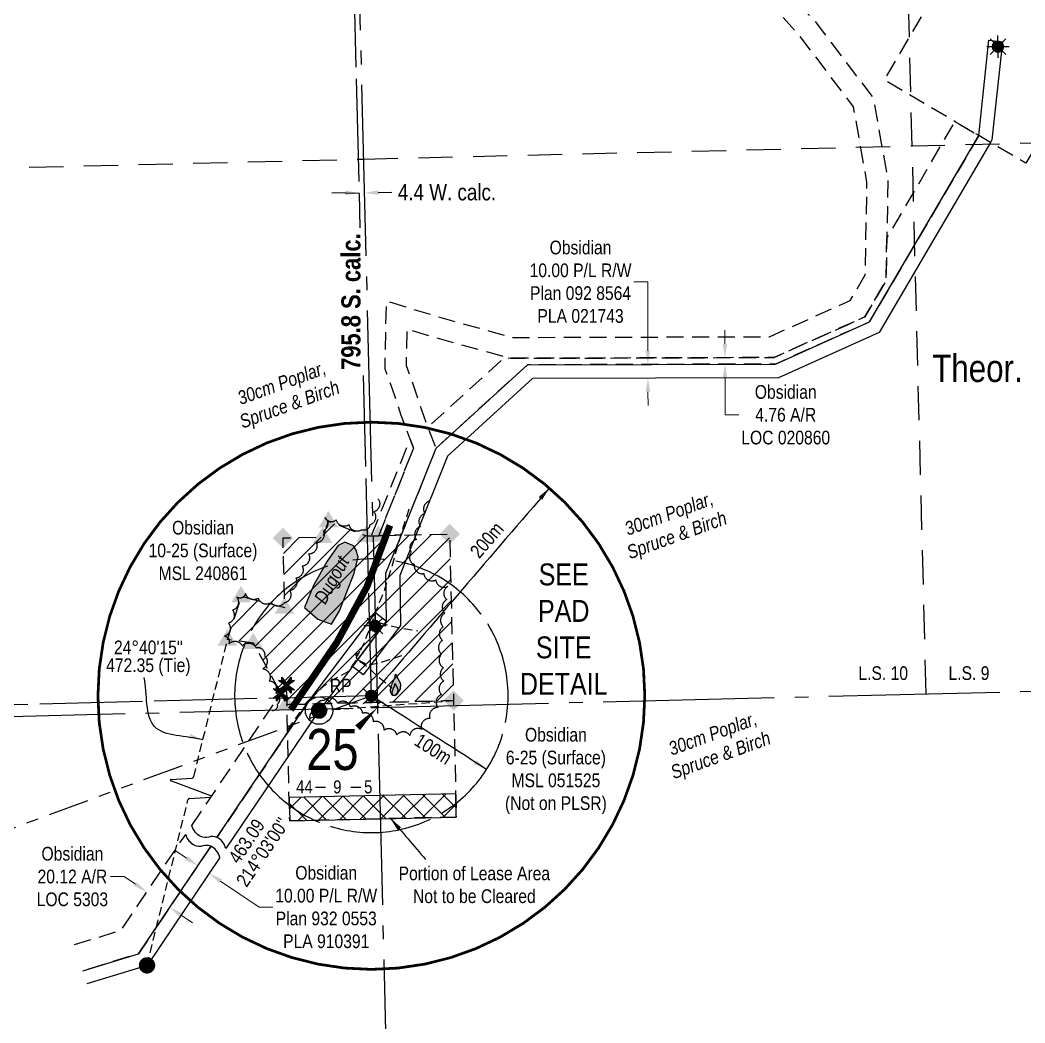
# Model space of a CAD drawing. Extents: x 621851 to 625846, y 5849674 to 5854914.
# Drawn here: x 622770 to 623505, y 5853761 to 5854493 of the extents above; entities that cross this region are included whole.
import ezdxf
from ezdxf.enums import TextEntityAlignment as Align

# ---------------------------------------------------------------- set-up
doc = ezdxf.new("R2010")
doc.units = 0
doc.header["$LTSCALE"] = 5
doc.header["$PDMODE"] = 34
doc.header["$PDSIZE"] = 0.03
for name, pattern in [('0', [1, 1, 0]), ('foc-ACCESSROAD', [3.75, 2.5, -1.25]), ('foc-BUFFER', [16.75, 15, -1.75]), ('foc-COORDS', [16.75, 15, -1.75]), ('foc-DRILLPATH', [14.75, 6, -1.75, 1.75, -1.75, 1.75, -1.75]), ('foc-LSD', [8, 5, -3]), ('foc-QUARTERLINE', [33, 25, -3, 2, -3]), ('foc-TIELINE', [1.875, 1.25, -0.625]), ('UG_PIPE', [1.875, 1.25, -0.625])]:
    doc.linetypes.add(name, pattern=pattern)
doc.layers.get('Defpoints').update_dxf_attribs({"color": 9})
for name, color, linetype in [('10', 1, 'Continuous'), ('35', 37, 'Continuous'), ('9', 3, 'Continuous'), ('AS-PIPE-UG', 44, 'UG_PIPE'), ('AS-ROADS', 254, 'Continuous'), ('AS-SYMBOL', 7, 'Continuous'), ('AUX-BUFFER', 7, 'foc-BUFFER'), ('C-AR', 13, 'foc-ACCESSROAD'), ('C-RW', 13, 'Continuous'), ('C-SYMBOL', 7, 'Continuous'), ('C-WS', 13, 'foc-ACCESSROAD'), ('C-WS-S', 13, 'Continuous'), ('DETAIL-T', 7, 'Continuous'), ('L-BD', 7, 'Continuous'), ('L-MON', 1, 'Continuous'), ('L-QSEC', 8, 'foc-QUARTERLINE'), ('L-SECLBL', 7, 'Continuous'), ('L-SECTION-LSD', 7, 'foc-LSD'), ('L-TIE', 7, 'foc-TIELINE'), ('P-OFFSETS', 7, 'foc-COORDS'), ('P-PDRILLPATH', 12, 'foc-DRILLPATH'), ('P-PROPOSED', 10, 'Continuous'), ('P-PROPOSED-EXISTING-H', 59, 'Continuous'), ('T-BUSH', 110, '0'), ('T-BUSH-T', 110, 'Continuous'), ('T-EXISTING TFA-T', 220, 'Continuous'), ('T-WATER', 160, 'Continuous'), ('T-WATER-H', 133, 'Continuous'), ('T-WATER-T', 170, 'Continuous')]:
    doc.layers.add(name, color=color, linetype=linetype)
for name, color, linetype, lineweight in [('C-AR-T', 13, 'Continuous', 9), ('C-RW-T', 13, 'Continuous', 9), ('C-WS-T', 13, 'Continuous', 9)]:
    doc.layers.add(name, color=color, linetype=linetype, lineweight=lineweight)
doc.styles.add('100L', font='ARIALN.TTF', dxfattribs={"height": 11})
doc.styles.add('175L', font='ARIALN.TTF', dxfattribs={"height": 20})
doc.styles.add('80', font='ARIALN.TTF', dxfattribs={"height": 10})
doc.styles.add('80CG', font='ARIALN.TTF', dxfattribs={"height": 10})
doc.styles.add('80L', font='ARIALN.TTF', dxfattribs={"height": 10})
doc.styles.add('80LS', font='ARIALNI.TTF', dxfattribs={"height": 10})
doc.styles.add('SIMPLEX', font='ARIALN.TTF')
doc.dimstyles.new('CG2011', dxfattribs={"dimscale": 5, "dimtxt": 9, "dimasz": 2, "dimexe": 0.2, "dimexo": 0.0625, "dimgap": 0.5, "dimtad": 0, "dimtih": 1, "dimtoh": 1, "dimzin": 0, "dimdsep": 46, "dimtxsty": '80CG', "dimcen": 0.1, "dimse1": 1, "dimse2": 1, "dimclrd": 256, "dimclrt": 256, "dimaunit": 1, "dimadec": 4, "dimazin": 0, "dimtfac": 0.06, "dimtofl": 0, "dimtmove": 0, "dimatfit": 1, "dimfxl": 0.2, "dimtolj": 1, "dimtzin": 0, "dimlwd": -1, "dimarcsym": 0})
doc.dimstyles.new('Compass 5 000', dxfattribs={"dimscale": 5, "dimtxt": 9, "dimasz": 2, "dimexe": 0.2, "dimexo": 0.0625, "dimgap": 0.5, "dimtad": 0, "dimtih": 1, "dimtoh": 1, "dimzin": 0, "dimdsep": 46, "dimtxsty": '80CG', "dimcen": 0.1, "dimse1": 1, "dimse2": 1, "dimclrd": 256, "dimclrt": 256, "dimaunit": 1, "dimadec": 4, "dimazin": 0, "dimtfac": 0.06, "dimtofl": 0, "dimtmove": 0, "dimatfit": 1, "dimfxl": 0.2, "dimtolj": 1, "dimtzin": 0, "dimlwd": -1, "dimarcsym": 0})

# ---------------------------------------------------------------- blocks, each defined once
blk = doc.blocks.new('L-SECLBL')
at = {"layer": '9', "color": 7}
for p, q in [((-5.08, -27.83), (-12.29, -27.83)), ((20.7, -27.83), (13.5, -27.83))]:
    blk.add_line(p, q, dxfattribs=at)
at = {"layer": '10', "color": 2, "style": 'SIMPLEX'}
blk.add_attdef('SEC', text='', height=30, dxfattribs=at).set_placement((0, 0), align=Align.MIDDLE)
at = {"layer": '10', "color": 5, "style": '80L'}
blk.add_attdef('TWP', text='', height=9.5, dxfattribs=at).set_placement((-14.43, -27.37), align=Align.MIDDLE_RIGHT)
blk.add_attdef('RGE', text='', height=9.5, dxfattribs=at).set_placement((3.62, -27.37), align=Align.MIDDLE_CENTER)
blk.add_attdef('MER', text='', height=9.5, dxfattribs=at).set_placement((23.17, -27.37), align=Align.MIDDLE_LEFT)
blk = doc.blocks.new('STRIA')
blk.add_hatch(color=255).paths.add_polyline_path([(-0.04, 1.52), (-1.47, -0.87), (1.39, -0.87)])
blk = doc.blocks.new('STRIAA')
blk.add_blockref('STRIA', (0, 0))
blk = doc.blocks.new('STRIB')
at = {"color": 1}
blk.add_solid([(-1.12, -0.67), (-0.04, 1.13), (1.04, -0.67)], dxfattribs=at)
blk = doc.blocks.new('STRIBB')
blk.add_blockref('STRIB', (0, 0))
blk = doc.blocks.new('STRICC')
for name in ['STRIAA', 'STRIBB']:
    blk.add_blockref(name, (0, 0))
blk = doc.blocks.new('fdspike')
blk.add_blockref('STRICC', (0, 0))
blk = doc.blocks.new('SMONA')
blk.add_hatch(color=255).paths.add_polyline_path([(0, -1.49), (1.49, 0), (0, 1.49), (-1.49, 0)])
blk = doc.blocks.new('SMONAA')
blk.add_blockref('SMONA', (0, 0))
blk = doc.blocks.new('SMONB')
at = {"color": 1}
blk.add_solid([(0, 1.2), (1.2, 0), (-1.2, 0), (0, -1.2)], dxfattribs=at)
blk = doc.blocks.new('SMONBB')
blk.add_blockref('SMONB', (0, 0))
blk = doc.blocks.new('SMONCC')
for name in ['SMONAA', 'SMONBB']:
    blk.add_blockref(name, (0, 0))
blk = doc.blocks.new('FDIBAR')
blk.add_blockref('SMONCC', (0, 0))
blk = doc.blocks.new('GAS')
h = blk.add_hatch(color=255)
h.dxf.hatch_style = 1
edge = h.paths.add_edge_path()
edge.add_arc((0, 0), 0.9, 0, 360)
for p, q in [((0, 0.81), (0, 1.62)), ((-0.81, 0), (-1.62, 0)), ((-0.57, 0.57), (-1.14, 1.14)), ((0.57, 0.57), (1.14, 1.14)), ((1.62, 0), (0.81, 0)), ((-0.57, -0.57), (-1.14, -1.14)), ((0, -0.81), (0, -1.62)), ((1.14, -1.14), (0.57, -0.57))]:
    blk.add_line(p, q)
blk.add_circle((0, 0), 0.8)
blk = doc.blocks.new('*D435')
at = {"layer": 'C-AR-T', "transparency": 16777216}
for p, q in [((623285.28, 5854256.81), (623285.25, 5854266.81)), ((623285.36, 5854232.05), (623285.44, 5854205.04)), ((623285.44, 5854205.04), (623295.44, 5854205.04))]:
    blk.add_line(p, q, dxfattribs=at)
for points in [[(623286.95, 5854256.81), (623283.62, 5854256.8), (623285.31, 5854246.81)], [(623287.03, 5854232.05), (623283.69, 5854232.04), (623285.33, 5854242.05)]]:
    blk.add_solid(points, dxfattribs=at)
at = {"layer": 'Defpoints', "color": 0, "transparency": 16777216}
for p in [(623279.97, 5854246.79), (623279.98, 5854242.03), (623285.33, 5854242.05)]:
    blk.add_point(p, dxfattribs=at)
at = {"layer": 'C-AR-T', "transparency": 16777216, "insert": (623329.73, 5854205.04), "char_height": 10, "attachment_point": 5, "style": '80CG'}
blk.add_mtext('\\A1;Obsidian\\P4.76 A/R\\PLOC 020860', dxfattribs=at)
blk = doc.blocks.new('*D436')
at = {"layer": 'C-RW-T', "transparency": 16777216}
for p, q in [((623228.79, 5854302.24), (623218.79, 5854302.24)), ((623228.94, 5854251.88), (623228.79, 5854302.24)), ((623229.03, 5854221.87), (623229.06, 5854211.87))]:
    blk.add_line(p, q, dxfattribs=at)
for points in [[(623230.6, 5854251.88), (623227.27, 5854251.87), (623228.97, 5854241.88)], [(623230.7, 5854221.87), (623227.36, 5854221.86), (623229, 5854231.87)]]:
    blk.add_solid(points, dxfattribs=at)
at = {"layer": 'Defpoints', "color": 0, "transparency": 16777216}
for p in [(623228.97, 5854241.88), (623232.36, 5854241.89), (623232.39, 5854231.88)]:
    blk.add_point(p, dxfattribs=at)
at = {"layer": 'C-RW-T', "transparency": 16777216, "insert": (623179.7, 5854302.24), "char_height": 10, "attachment_point": 5, "style": '80CG'}
blk.add_mtext('\\A1;Obsidian\\P10.00 P/L R/W\\PPlan 092 8564\\PPLA 021743', dxfattribs=at)
blk = doc.blocks.new('TEMP')
h = blk.add_hatch(color=255)
h.dxf.hatch_style = 1
h.paths.add_polyline_path([(0, 0.25), (-0.67, 1.15), (-0.67, 0.67), (-1.15, 0.67), (-0.25, 0), (-1.15, -0.67), (-0.67, -0.67), (-0.67, -1.15), (0, -0.25), (0.67, -1.15), (0.67, -0.67), (1.15, -0.67), (0.25, 0), (1.15, 0.67), (0.67, 0.67), (0.67, 1.15)])
h.paths.add_polyline_path([(0.57, 0.85), (0.57, 0.57), (0.85, 0.57), (0.08, 0), (0.85, -0.57), (0.57, -0.57), (0.57, -0.85), (0, -0.08), (-0.57, -0.85), (-0.57, -0.57), (-0.85, -0.57), (-0.08, 0), (-0.85, 0.57), (-0.57, 0.57), (-0.57, 0.85), (0, 0.08)], flags=16)
h = blk.add_hatch(color=1)
h.dxf.hatch_style = 1
h.paths.add_polyline_path([(0, 0.08), (-0.57, 0.85), (-0.57, 0.57), (-0.85, 0.57), (-0.08, 0), (-0.85, -0.57), (-0.57, -0.57), (-0.57, -0.85), (0, -0.08), (0.57, -0.85), (0.57, -0.57), (0.85, -0.57), (0.08, 0), (0.85, 0.57), (0.57, 0.57), (0.57, 0.85)])
at = {"color": 1}
for p, q in [((-0.08, 0), (0.08, 0)), ((0, 0.08), (0, -0.08))]:
    blk.add_line(p, q, dxfattribs=at)
at = {"color": 255, "flags": 128}
blk.add_lwpolyline([(-0.25, 0), (-1.15, 0.67), (-0.67, 0.67), (-0.67, 1.15), (0, 0.25), (0.67, 1.15), (0.67, 0.67), (1.15, 0.67), (0.25, 0), (1.15, -0.67), (0.67, -0.67), (0.67, -1.15), (0, -0.25), (-0.67, -1.15), (-0.67, -0.67), (-1.15, -0.67)], close=True, dxfattribs=at)
at = {"color": 1, "flags": 128}
blk.add_lwpolyline([(-0.08, 0), (-0.85, 0.57), (-0.57, 0.57), (-0.57, 0.85), (0, 0.08), (0.57, 0.85), (0.57, 0.57), (0.85, 0.57), (0.08, 0), (0.85, -0.57), (0.57, -0.57), (0.57, -0.85), (0, -0.08), (-0.57, -0.85), (-0.57, -0.57), (-0.85, -0.57)], close=True, dxfattribs=at)
blk = doc.blocks.new('FLARE')
h = blk.add_hatch(color=255)
h.dxf.hatch_style = 1
h.paths.add_polyline_path([(0.16, 2.41, 0.114147), (0.13, 2.43), (0.11, 2.44, 0.261551), (0.01, 2.42), (0, 2.41, 0.131268), (-0.03, 2.37), (-0.04, 2.35, 0.041497), (-0.05, 2.33), (-0.05, 2.29, 0.015174), (-0.05, 2.29), (-0.06, 2.24, 0.004376), (-0.06, 2.24), (-0.07, 2.18), (-0.08, 2.11), (-0.09, 2.05), (-0.1, 1.98), (-0.12, 1.91), (-0.14, 1.83), (-0.17, 1.76), (-0.19, 1.68), (-0.22, 1.61), (-0.26, 1.53), (-0.29, 1.46), (-0.32, 1.39), (-0.36, 1.32), (-0.39, 1.25, 0.000505), (-0.39, 1.25), (-0.43, 1.18, 0.002398), (-0.43, 1.18), (-0.46, 1.1, 0.004177), (-0.46, 1.1), (-0.5, 1.03, 0.005735), (-0.5, 1.03), (-0.53, 0.95, 0.006994), (-0.53, 0.95), (-0.56, 0.87, 0.00791), (-0.57, 0.87), (-0.6, 0.78, 0.008323), (-0.6, 0.78), (-0.63, 0.69, 0.008095), (-0.63, 0.68), (-0.66, 0.59, 0.008067), (-0.66, 0.59), (-0.68, 0.49, 0.008387), (-0.68, 0.49), (-0.7, 0.39, 0.009056), (-0.71, 0.38), (-0.72, 0.28, 0.010123), (-0.72, 0.28), (-0.74, 0.18, 0.011689), (-0.74, 0.18), (-0.75, 0.08, 0.013925), (-0.75, 0.08), (-0.75, -0.02, 0.016488), (-0.75, -0.02), (-0.75, -0.11, 0.017255), (-0.75, -0.12), (-0.74, -0.2, 0.01735), (-0.74, -0.2), (-0.73, -0.28, 0.017311), (-0.73, -0.29), (-0.71, -0.36, 0.01715), (-0.71, -0.36), (-0.69, -0.43, 0.016886), (-0.69, -0.44), (-0.66, -0.5, 0.016546), (-0.66, -0.5), (-0.63, -0.56, 0.016164), (-0.63, -0.56), (-0.6, -0.61, 0.016329), (-0.6, -0.62), (-0.57, -0.66, 0.018828), (-0.57, -0.67), (-0.54, -0.71, 0.022087), (-0.53, -0.71), (-0.5, -0.75, 0.025345), (-0.49, -0.76), (-0.46, -0.78, 0.028234), (-0.45, -0.79), (-0.42, -0.82, 0.030298), (-0.41, -0.82), (-0.37, -0.84, 0.031129), (-0.36, -0.85), (-0.32, -0.86, 0.030544), (-0.31, -0.87), (-0.27, -0.88, 0.028465), (-0.26, -0.88), (-0.22, -0.89, 0.025311), (-0.21, -0.89), (-0.16, -0.89, 0.02283), (-0.15, -0.89), (-0.11, -0.89, 0.021226), (-0.1, -0.89), (-0.05, -0.88, 0.020401), (-0.04, -0.88), (0, -0.87, 0.020299), (0.01, -0.87), (0.05, -0.85, 0.020911), (0.06, -0.85), (0.11, -0.83, 0.022277), (0.11, -0.83), (0.15, -0.81, 0.023712), (0.16, -0.8), (0.2, -0.78, 0.022408), (0.21, -0.78), (0.24, -0.75, 0.01993), (0.25, -0.74), (0.28, -0.72, 0.017146), (0.28, -0.71), (0.31, -0.68, 0.014211), (0.32, -0.68), (0.35, -0.64, 0.011221), (0.35, -0.64), (0.37, -0.61, 0.008212), (0.38, -0.61), (0.4, -0.57, 0.005172), (0.4, -0.57), (0.42, -0.54, 0.002523), (0.43, -0.54), (0.45, -0.5, 0.001671), (0.45, -0.5), (0.47, -0.47, 0.001229), (0.47, -0.47), (0.49, -0.44, 0.00075), (0.49, -0.44), (0.51, -0.41, 0.00026), (0.51, -0.41), (0.54, -0.37), (0.56, -0.34), (0.58, -0.3), (0.61, -0.27), (0.63, -0.23, 0.001311), (0.63, -0.23), (0.66, -0.19, 0.003726), (0.66, -0.19), (0.69, -0.15, 0.006065), (0.69, -0.14), (0.72, -0.1, 0.008452), (0.72, -0.1), (0.74, -0.05, 0.010991), (0.75, -0.05), (0.77, 0, 0.013767), (0.77, 0), (0.79, 0.05, 0.016839), (0.8, 0.05), (0.81, 0.1, 0.019104), (0.82, 0.11), (0.83, 0.15, 0.016987), (0.83, 0.16), (0.84, 0.21, 0.013636), (0.84, 0.21), (0.85, 0.26, 0.010244), (0.85, 0.27), (0.86, 0.31, 0.006846), (0.86, 0.32), (0.86, 0.37, 0.003419), (0.86, 0.37), (0.86, 0.41), (0.87, 0.46), (0.87, 0.5), (0.88, 0.54), (0.88, 0.59), (0.89, 0.63, 0.001278), (0.89, 0.63), (0.89, 0.67, 0.004735), (0.89, 0.67), (0.9, 0.71, 0.008354), (0.9, 0.72), (0.9, 0.76, 0.012059), (0.9, 0.76), (0.9, 0.8, 0.015712), (0.9, 0.81), (0.9, 0.85, 0.018457), (0.9, 0.85), (0.9, 0.89, 0.018102), (0.9, 0.9), (0.89, 0.94, 0.016533), (0.89, 0.95), (0.88, 0.99, 0.014576), (0.88, 0.99), (0.87, 1.03, 0.012435), (0.86, 1.04), (0.85, 1.08, 0.010283), (0.85, 1.09), (0.83, 1.13, 0.00824), (0.83, 1.13), (0.81, 1.18, 0.00638), (0.81, 1.18), (0.78, 1.23, 0.004735), (0.78, 1.23), (0.76, 1.29, 0.003388), (0.75, 1.29), (0.73, 1.34, 0.002345), (0.73, 1.34), (0.7, 1.4, 0.001492), (0.7, 1.4), (0.67, 1.46, 0.000746), (0.67, 1.46), (0.63, 1.51), (0.6, 1.57), (0.57, 1.62), (0.55, 1.68), (0.52, 1.73), (0.49, 1.78), (0.47, 1.83), (0.45, 1.87), (0.42, 1.92), (0.4, 1.97), (0.38, 2.02), (0.35, 2.08, 0.000332), (0.35, 2.08), (0.33, 2.13, 0.001849), (0.33, 2.13), (0.3, 2.19, 0.0038), (0.3, 2.19), (0.27, 2.24, 0.006473), (0.27, 2.24), (0.25, 2.29, 0.010865), (0.24, 2.3), (0.22, 2.34, 0.019524), (0.22, 2.34), (0.19, 2.38, 0.041077), (0.18, 2.39)])
at = {"color": 48, "flags": 128}
for points in [[(0.11, -0.72), (0.07, -0.74), (0.03, -0.76), (-0.02, -0.77), (-0.07, -0.78), (-0.11, -0.79), (-0.16, -0.79), (-0.2, -0.79), (-0.25, -0.78), (-0.29, -0.77), (-0.32, -0.76), (-0.36, -0.74), (-0.4, -0.71), (-0.43, -0.68), (-0.46, -0.65), (-0.49, -0.61), (-0.52, -0.56), (-0.54, -0.51), (-0.57, -0.46), (-0.59, -0.4), (-0.61, -0.33), (-0.63, -0.26), (-0.64, -0.19), (-0.65, -0.11), (-0.65, -0.02), (-0.65, 0.07), (-0.64, 0.17), (-0.63, 0.27), (-0.61, 0.36), (-0.58, 0.46), (-0.56, 0.56), (-0.53, 0.66), (-0.5, 0.75), (-0.47, 0.83), (-0.44, 0.91), (-0.41, 0.99), (-0.37, 1.06), (-0.34, 1.13), (-0.3, 1.2), (-0.27, 1.27), (-0.23, 1.34), (-0.2, 1.42), (-0.16, 1.49), (-0.13, 1.57), (-0.1, 1.65), (-0.07, 1.73), (-0.04, 1.8), (-0.02, 1.88), (0, 1.96), (0.01, 2.03), (0.02, 2.1), (0.03, 2.17), (0.04, 2.22), (0.05, 2.27), (0.05, 2.31), (0.06, 2.34), (0.08, 2.35), (0.09, 2.34), (0.11, 2.32), (0.13, 2.29), (0.16, 2.25), (0.18, 2.2), (0.21, 2.14), (0.24, 2.09), (0.26, 2.03), (0.29, 1.98), (0.31, 1.93), (0.33, 1.88), (0.36, 1.83), (0.38, 1.78), (0.41, 1.73), (0.43, 1.68), (0.46, 1.63), (0.49, 1.58), (0.52, 1.52), (0.55, 1.47), (0.58, 1.41), (0.61, 1.35), (0.64, 1.3), (0.67, 1.24), (0.69, 1.19), (0.72, 1.14), (0.74, 1.09), (0.75, 1.05), (0.77, 1), (0.78, 0.96), (0.79, 0.92), (0.8, 0.88), (0.8, 0.84), (0.8, 0.8), (0.8, 0.76), (0.8, 0.72), (0.79, 0.68), (0.79, 0.64), (0.78, 0.6), (0.78, 0.56), (0.77, 0.51), (0.77, 0.47), (0.76, 0.42), (0.76, 0.37), (0.76, 0.33), (0.75, 0.28), (0.74, 0.23), (0.73, 0.18), (0.72, 0.13), (0.7, 0.09), (0.68, 0.04), (0.66, 0), (0.63, -0.05), (0.61, -0.09), (0.58, -0.13), (0.55, -0.17), (0.53, -0.21), (0.5, -0.25), (0.48, -0.28), (0.45, -0.32), (0.43, -0.35), (0.41, -0.38), (0.39, -0.42), (0.37, -0.45), (0.34, -0.48), (0.32, -0.51), (0.3, -0.55), (0.27, -0.58), (0.24, -0.61), (0.21, -0.64), (0.18, -0.67), (0.15, -0.7)], [(0.02, -0.75), (-0.01, -0.76), (-0.03, -0.77), (-0.05, -0.78), (-0.08, -0.78), (-0.11, -0.79), (-0.13, -0.79), (-0.16, -0.79), (-0.18, -0.78), (-0.2, -0.78), (-0.23, -0.77), (-0.25, -0.76), (-0.26, -0.74), (-0.28, -0.73), (-0.3, -0.71), (-0.32, -0.69), (-0.33, -0.66), (-0.35, -0.63), (-0.36, -0.6), (-0.37, -0.57), (-0.39, -0.53), (-0.4, -0.49), (-0.4, -0.45), (-0.41, -0.41), (-0.41, -0.36), (-0.41, -0.31), (-0.4, -0.25), (-0.39, -0.2), (-0.38, -0.14), (-0.37, -0.09), (-0.36, -0.03), (-0.34, 0.02), (-0.32, 0.07), (-0.31, 0.12), (-0.29, 0.16), (-0.27, 0.21), (-0.25, 0.25), (-0.23, 0.29), (-0.21, 0.33), (-0.19, 0.37), (-0.17, 0.41), (-0.15, 0.45), (-0.14, 0.49), (-0.12, 0.53), (-0.1, 0.58), (-0.08, 0.62), (-0.07, 0.66), (-0.06, 0.71), (-0.05, 0.75), (-0.04, 0.79), (-0.03, 0.83), (-0.03, 0.87), (-0.02, 0.9), (-0.02, 0.93), (-0.01, 0.95), (-0.01, 0.96), (0, 0.97), (0.01, 0.96), (0.02, 0.95), (0.03, 0.94), (0.04, 0.91), (0.06, 0.88), (0.07, 0.86), (0.09, 0.82), (0.1, 0.79), (0.12, 0.76), (0.13, 0.74), (0.14, 0.71), (0.16, 0.68), (0.17, 0.65), (0.18, 0.63), (0.2, 0.6), (0.21, 0.57), (0.23, 0.54), (0.25, 0.51), (0.26, 0.47), (0.28, 0.44), (0.3, 0.41), (0.31, 0.38), (0.33, 0.35), (0.34, 0.32), (0.36, 0.29), (0.37, 0.27), (0.38, 0.24), (0.39, 0.22), (0.39, 0.19), (0.4, 0.17), (0.4, 0.15), (0.41, 0.13), (0.41, 0.1), (0.41, 0.08), (0.4, 0.06), (0.4, 0.04), (0.4, 0.01), (0.39, -0.01), (0.39, -0.03), (0.39, -0.06), (0.39, -0.08), (0.38, -0.11), (0.38, -0.14), (0.38, -0.16), (0.38, -0.19), (0.37, -0.22), (0.37, -0.24), (0.36, -0.27), (0.35, -0.3), (0.34, -0.32), (0.32, -0.35), (0.31, -0.37), (0.3, -0.4), (0.28, -0.42), (0.27, -0.44), (0.25, -0.46), (0.24, -0.48), (0.22, -0.5), (0.21, -0.52), (0.2, -0.54), (0.19, -0.56), (0.17, -0.58), (0.16, -0.6), (0.15, -0.61), (0.14, -0.63), (0.12, -0.65), (0.11, -0.67), (0.09, -0.69), (0.08, -0.7), (0.06, -0.72), (0.04, -0.74)]]:
    blk.add_lwpolyline(points, close=True, dxfattribs=at)
blk = doc.blocks.new('WC')
at = {"layer": 'L-MON'}
h = blk.add_hatch(color=255, dxfattribs=at)
h.dxf.hatch_style = 1
edge = h.paths.add_edge_path()
edge.add_arc((0, 0), 0.9, 0, 360)
at = {"layer": 'L-MON', "color": 240, "flags": 128}
for points in [[(-0.62, 0.5), (-1.23, 1.12)], [(0.52, 0.61), (1.13, 1.21)], [(-1.18, -1.18), (-0.56, -0.57)], [(1.16, -1.18), (0.56, -0.57)]]:
    blk.add_lwpolyline(points, dxfattribs=at)
at = {"layer": 'L-MON', "color": 240}
for radius in [0.8, 0.373]:
    blk.add_circle((0, 0), radius, dxfattribs=at)
blk = doc.blocks.new('*D482')
at = {"layer": 'Defpoints', "color": 0, "transparency": 16777216}
for p in [(623017.74, 5854367.08), (623021.84, 5854367.18), (623021.84, 5854367.18)]:
    blk.add_point(p, dxfattribs=at)
at = {"layer": 'P-OFFSETS', "transparency": 16777216}
for p, q in [((623017.74, 5854367.08), (623007.74, 5854366.83)), ((623031.83, 5854367.43), (623041.83, 5854367.67))]:
    blk.add_line(p, q, dxfattribs=at)
blk.add_solid([(623031.79, 5854369.09), (623031.87, 5854365.76), (623021.84, 5854367.18)], dxfattribs=at)
at = {"layer": 'P-OFFSETS', "transparency": 16777216, "insert": (623082.08, 5854367.67), "char_height": 10, "attachment_point": 5, "style": '80CG'}
blk.add_mtext('\\A1;{\\H1.2x;4.4 W. calc.}', dxfattribs=at)
blk = doc.blocks.new('_None')
blk = doc.blocks.new('*D483')
at = {"layer": 'Defpoints', "color": 0, "transparency": 16777216}
for p in [(623026.76, 5853999.77), (622226.63, 5853979.58), (622226.63, 5853979.58)]:
    blk.add_point(p, dxfattribs=at)
at = {"layer": 'P-OFFSETS', "transparency": 16777216}
for p, q in [((623026.76, 5853999.77), (622610.11, 5853989.25)), ((622236.63, 5853979.83), (622501.99, 5853986.53))]:
    blk.add_line(p, q, dxfattribs=at)
blk.add_solid([(622236.59, 5853981.5), (622236.67, 5853978.16), (622226.63, 5853979.58)], dxfattribs=at)
at = {"layer": 'P-OFFSETS', "transparency": 16777216, "insert": (622556.05, 5853992.63), "char_height": 10, "attachment_point": 5, "style": '80CG'}
blk.add_mtext('\\A1;{\\fArial Narrow|b1|i0|c0|p34;\\H1.4x;\\C14;800.4 E. calc.}', dxfattribs=at)
blk = doc.blocks.new('*D484')
at = {"layer": 'Defpoints', "color": 0, "transparency": 16777216}
for p in [(623007.22, 5854795.34), (623007.22, 5854795.34), (623026.76, 5853999.77)]:
    blk.add_point(p, dxfattribs=at)
at = {"layer": 'P-OFFSETS', "transparency": 16777216}
for p, q in [((623007.47, 5854785.34), (623018.36, 5854341.8)), ((623026.76, 5853999.77), (623021.02, 5854233.7))]:
    blk.add_line(p, q, dxfattribs=at)
blk.add_solid([(623009.13, 5854785.38), (623005.8, 5854785.3), (623007.22, 5854795.34)], dxfattribs=at)
at = {"layer": 'P-OFFSETS', "transparency": 16777216, "insert": (623011.9, 5854287.75), "char_height": 10, "attachment_point": 5, "rotation": 90, "style": '80CG'}
blk.add_mtext('\\A1;{\\fArial Narrow|b1|i0|c0|p34;\\H1.4x;\\C14;795.8 S. calc.}', dxfattribs=at)
blk = doc.blocks.new('fdia')
at = {"color": 255, "const_width": 1}
blk.add_lwpolyline([(-0.5, 0, 1), (0.5, 0, 1)], format="xyb", close=True, dxfattribs=at)
blk = doc.blocks.new('Fdiaa')
blk.add_blockref('fdia', (0, 0))
blk = doc.blocks.new('fdib')
at = {"color": 1, "const_width": 1.6}
blk.add_lwpolyline([(-0.4, 0, 1), (0.4, 0, 1)], format="xyb", close=True, dxfattribs=at)
at = {"color": 1}
blk.add_circle((0, 0), 0.8, dxfattribs=at)
blk = doc.blocks.new('Fdibb')
blk.add_blockref('fdib', (0, 0))
blk = doc.blocks.new('fdicc')
for name in ['Fdibb', 'Fdiaa']:
    blk.add_blockref(name, (0, 0))
blk = doc.blocks.new('FDI')
blk.add_blockref('fdicc', (0, 0))
blk = doc.blocks.new('linebrk')
blk.add_lwpolyline([(0, 0.00175, -0.346152), (-0.00019, 0.0015), (-0.00314, 0.00055, 0.772575), (-0.00312, 0.00036), (0.00312, -0.00036, -0.772575), (0.00314, -0.00055), (0.00019, -0.0015, 0.346152), (0, -0.00175)], format="xyb")
blk = doc.blocks.new('*U556')
at = {"layer": '35', "color": 3}
blk.add_circle((0, 0), 10, dxfattribs=at)
at = {"layer": '35', "color": 3, "style": '80'}
blk.add_attdef('RP_001', (7.84, 13.31), '', height=10, dxfattribs=at)
blk = doc.blocks.new('*D558')
at = {"layer": 'C-AR-T', "transparency": 16777216}
for p, q in [((622846.09, 5853867.63), (622836.09, 5853867.63)), ((622854.37, 5853862.03), (622846.09, 5853867.63)), ((622887.6, 5853839.57), (622895.89, 5853833.97))]:
    blk.add_line(p, q, dxfattribs=at)
for points in [[(622855.31, 5853863.41), (622853.44, 5853860.65), (622862.66, 5853856.43)], [(622888.54, 5853840.95), (622886.67, 5853838.19), (622879.32, 5853845.17)]]:
    blk.add_solid(points, dxfattribs=at)
at = {"layer": 'Defpoints', "color": 0, "transparency": 16777216}
for p in [(622862.27, 5853855.85), (622862.66, 5853856.43), (622878.92, 5853844.59)]:
    blk.add_point(p, dxfattribs=at)
at = {"layer": 'C-AR-T', "transparency": 16777216, "insert": (622808.16, 5853867.63), "char_height": 10, "attachment_point": 5, "style": '80CG'}
blk.add_mtext('\\A1;Obsidian\\P20.12 A/R\\PLOC 5303', dxfattribs=at)
blk = doc.blocks.new('*D559')
at = {"layer": 'C-RW-T', "transparency": 16777216}
for p, q in [((622891.59, 5853881.2), (622883.31, 5853886.79)), ((622916.44, 5853864.4), (622944.67, 5853845.33)), ((622944.67, 5853845.33), (622954.67, 5853845.33))]:
    blk.add_line(p, q, dxfattribs=at)
for points in [[(622892.53, 5853882.58), (622890.66, 5853879.81), (622899.88, 5853875.6)], [(622917.38, 5853865.78), (622915.51, 5853863.02), (622908.16, 5853870)]]:
    blk.add_solid(points, dxfattribs=at)
at = {"layer": 'Defpoints', "color": 0, "transparency": 16777216}
for p in [(622893.67, 5853866.41), (622908.16, 5853870), (622901.95, 5853860.82)]:
    blk.add_point(p, dxfattribs=at)
at = {"layer": 'C-RW-T', "transparency": 16777216, "insert": (622993.75, 5853845.33), "char_height": 10, "attachment_point": 5, "style": '80CG'}
blk.add_mtext('\\A1;Obsidian\\P10.00 P/L R/W\\PPlan 932 0553\\PPLA 910391', dxfattribs=at)

msp = doc.modelspace()

# ---------------------------------------------------------------- hatches: boundary and pattern name
at = {"layer": 'P-PROPOSED-EXISTING-H'}
h = msp.add_hatch(dxfattribs=at)
h.set_pattern_fill('ANSI31', color=256, scale=3.50142203, style=0)
h.paths.add_polyline_path([(623032.144, 5854116.735), (623083.935, 5854117.976), (623086.853, 5853996.212), (622965.052, 5853993.381), (622964.724, 5854007.495), (622960.641, 5854001.454), (622940.541, 5854038.24), (622921.669, 5854040.794), (622931.625, 5854072.368), (622963.406, 5854064.218), (622962.225, 5854115.059), (622991.35, 5854115.757), (622995.533, 5854127.161), (623023.097, 5854116.518)])
at = {"layer": 'T-EXISTING TFA-T'}
h = msp.add_hatch(dxfattribs=at)
h.set_pattern_fill('ANSI37', color=256, scale=3.298827)
h.set_pattern_definition([(45, (221.417, 2080.474), (-7.406078318, 7.406078318), []), (135, (221.417, 2080.474), (-7.406078318, -7.406078318), [])])
h.paths.add_polyline_path([(622967.028, 5853908.345), (623088.829, 5853911.176), (623088.435, 5853928.166), (622966.634, 5853925.335)])
at = {"layer": 'T-WATER-H'}
h = msp.add_hatch(color=256, dxfattribs=at)
h.dxf.hatch_style = 1
h.paths.add_polyline_path([(622977.826, 5854064.168), (622987.67, 5854055.841), (622997.586, 5854052.007), (623003.408, 5854061.947), (623010.349, 5854079.346), (623014.11, 5854089.468), (623017.225, 5854101.274), (623015.455, 5854106.733), (623013.67, 5854109.203), (623007.304, 5854111.959), (623002.366, 5854109.68), (622994.416, 5854098.114), (622984.527, 5854080.334)])

# ---------------------------------------------------------------- linework, layer by layer
at = {"layer": 'AS-PIPE-UG', "flags": 128}
for points in [[(623019.021, 5854033.033), (623019.156, 5854033.296), (623021.235, 5854037.658), (623024.259, 5854045.303), (623028.371, 5854056.155), (623030.974, 5854063.422), (623035.724, 5854074.923), (623041.056, 5854091.684), (623046.449, 5854110.548), (623050.24, 5854123.337), (623054.503, 5854136.265)], [(623032.287, 5854053.266), (623032.655, 5854053.052), (623045.331, 5854049.861), (623056.315, 5854047.937), (623060.814, 5854047.311)], [(623018.312, 5854032.3), (623018.174, 5854032.044), (623015.667, 5854027.883), (623015.998, 5854026.157), (623016.72, 5854025.402), (623019.972, 5854023.866), (623023.948, 5854021.04), (623030.025, 5854015.18), (623041.795, 5854005.533)], [(623015.21, 5854025.571), (623014.706, 5854024.64), (623012.559, 5854021.276), (623009.207, 5854016.943), (623003.605, 5854013.985), (622996.342, 5854010.022), (622991.297, 5854006.235), (622987.696, 5854002.785), (622981.728, 5853996.482), (622973.755, 5853986.759), (622964.792, 5853974.223)], [(623015.292, 5854029.248), (623016.367, 5854031.342), (623015.79, 5854031.718)], [(623017.368, 5854030.183), (623016.098, 5854030.727)], [(623016.79, 5854026.388), (623017.149, 5854026.06), (623020.215, 5854024.341), (623024.087, 5854022.261), (623033.45, 5854024.067), (623040.11, 5854026.146), (623049.048, 5854029.152), (623050.918, 5854030.135)]]:
    msp.add_lwpolyline(points, dxfattribs=at)
at = {"layer": 'AS-ROADS', "const_width": 4.998, "flags": 128}
msp.add_lwpolyline([(623040.296, 5854124.264), (623023.623, 5854079.63), (623001.607, 5854038.903), (622967.824, 5853989.532)], dxfattribs=at)
at = {"layer": 'AUX-BUFFER', "color": 251, "linetype": 'foc-BUFFER', "const_width": 1.999, "flags": 128}
msp.add_lwpolyline([(622826.832, 5853999.766, 1), (623226.69, 5853999.766, 1)], format="xyb", close=True, dxfattribs=at)
at = {"layer": 'AUX-BUFFER', "color": 251, "linetype": 'foc-BUFFER'}
msp.add_arc((623026.761, 5853999.766), 99.964, 108.676602, 97.780214, dxfattribs=at)
at = {"layer": 'C-AR', "flags": 128}
for points in [[(623122.952, 5854896.638), (623125.07, 5854884.026), (623167.269, 5854799.048), (623174.104, 5854785.287), (623227.891, 5854664.468), (623278.682, 5854570.914), (623351.143, 5854492.57), (623393.739, 5854436.428), (623404.397, 5854376.349), (623403.64, 5854334.073), (623403.082, 5854302.973), (623387.655, 5854276.659), (623321.26, 5854246.917), (623128.195, 5854246.334), (623124.468, 5854247.347), (623115.522, 5854249.778), (623111.802, 5854250.789), (623076.662, 5854260.544), (623052.637, 5854267.766), (623052.114, 5854241.087), (623056.375, 5854229.687), (623063.062, 5854209.415), (623068.04, 5854195.895), (623074.059, 5854180.747), (623048.564, 5854117.128), (623032.144, 5854116.735), (623057.641, 5854180.771), (623055.086, 5854187.201), (623048.581, 5854204.638), (623041.987, 5854224.627), (623036.811, 5854238.474), (623037.785, 5854288.154), (623080.897, 5854275.193), (623115.841, 5854265.493), (623130.207, 5854261.59), (623317.978, 5854262.155), (623376.967, 5854288.581), (623387.907, 5854307.24), (623389.123, 5854375.143), (623379.366, 5854430.142), (623339.444, 5854482.761), (623266.19, 5854561.96), (623214.204, 5854657.719), (623160.303, 5854778.791), (623150.442, 5854798.643), (623110.405, 5854879.269), (623107.551, 5854896.265)], [(622895.472, 5853904.985), (622964.709, 5854007.507), (622965.037, 5853993.398), (622979.67, 5853993.738), (622963.351, 5853969.591), (622913.737, 5853896.264)], [(622809.774, 5853817.973), (622843.742, 5853828.436), (622856.83, 5853847.803), (622891.086, 5853898.494)], [(622909.433, 5853889.736), (622873.488, 5853836.545)], [(622873.488, 5853836.545), (622856.418, 5853811.285), (622815.697, 5853798.742)]]:
    msp.add_lwpolyline(points, dxfattribs=at)
for points in [[(623470.839, 5854409.126), (623390.992, 5854272.936), (623322.285, 5854242.157), (623140.808, 5854241.61), (623074.059, 5854180.747), (623068.04, 5854195.895), (623124.468, 5854247.347), (623128.195, 5854246.334), (623321.26, 5854246.917), (623387.655, 5854276.659), (623403.082, 5854302.973), (623403.64, 5854334.073), (623453.576, 5854419.248), (623470.839, 5854409.126)], [(623057.641, 5854180.771), (623032.144, 5854116.735), (623026.797, 5854116.607), (623055.086, 5854187.201), (623057.641, 5854180.771)]]:
    msp.add_lwpolyline(points, close=True, dxfattribs=at)
at = {"layer": 'C-RW'}
for points in [[(622913.737, 5853896.264), (622963.351, 5853969.591), (622977.083, 5853989.908), (622977.626, 5853990.713), (622980.379, 5853994.788), (623027.929, 5854057.764), (623029.909, 5854060.386), (623037.885, 5854054.365), (623028.336, 5854041.717), (623012.854, 5854021.214), (622990.046, 5853991.007), (622989.443, 5853990.206), (622988.512, 5853988.975), (622920.411, 5853888.132)], [(622873.488, 5853836.545), (622909.433, 5853889.736)], [(622916.025, 5853881.641), (622881.768, 5853830.95)], [(622815.697, 5853798.742), (622856.418, 5853811.285), (622873.488, 5853836.545)], [(622881.768, 5853830.95), (622862.725, 5853802.771), (622818.639, 5853789.192)]]:
    msp.add_lwpolyline(points, dxfattribs=at)
for points in [[(622920.411, 5853888.132, 0.0981962), (622917.699, 5853893.225, 0.1150249), (622913.783, 5853896.244, 0.1891018), (622907.941, 5853896.559, -0.1891018), (622902.1, 5853896.874, -0.1150249), (622898.184, 5853899.892, -0.0981962), (622895.472, 5853904.985)], [(622916.025, 5853881.641, 0.0981962), (622913.313, 5853886.735, 0.1150249), (622909.397, 5853889.753, 0.1891018), (622903.556, 5853890.068, -0.1891018), (622897.714, 5853890.383, -0.1150249), (622893.798, 5853893.401, -0.0981962), (622891.086, 5853898.494)]]:
    msp.add_lwpolyline(points, format="xyb", dxfattribs=at)
at = {"layer": 'C-WS', "flags": 128}
for points in [[(623566.095, 5854492.464), (623505.367, 5854388.884), (623479.471, 5854404.066), (623470.839, 5854409.126), (623453.576, 5854419.248), (623401.786, 5854449.612), (623462.515, 5854553.192), (623566.095, 5854492.464)], [(623032.144, 5854116.735), (623083.935, 5854117.976), (623086.853, 5853996.212), (622965.052, 5853993.381), (622964.724, 5854007.495), (622960.641, 5854001.454), (622940.541, 5854038.24), (622921.669, 5854040.794), (622931.625, 5854072.368), (622963.406, 5854064.218), (622962.225, 5854115.059), (622991.35, 5854115.757), (622995.533, 5854127.161), (623023.097, 5854116.518), (623032.144, 5854116.735)], [(622965.052, 5853993.381), (623086.853, 5853996.212), (623088.829, 5853911.176), (622967.028, 5853908.345)]]:
    msp.add_lwpolyline(points, close=True, dxfattribs=at)
at = {"layer": 'L-QSEC'}
for p, q in [((623031.385, 5853991.301), (623010.958, 5854795.427)), ((623031.385, 5853991.301), (623835.933, 5854011.062)), ((622226.836, 5853971.54), (623031.385, 5853991.301)), ((623051.811, 5853187.175), (623031.385, 5853991.301))]:
    msp.add_line(p, q, dxfattribs=at)
at = {"layer": 'L-SECLBL', "flags": 128}
msp.add_lwpolyline([(623031.385, 5853991.301, 0, 5, 0), (623016.736, 5853976.43, 0, 0, 0)], format="xyseb", dxfattribs=at)
at = {"layer": 'L-SECTION-LSD'}
for p, q in [((623432.411, 5854001.151), (623411.909, 5854805.275)), ((623021.209, 5854391.891), (623825.698, 5854411.347)), ((622216.72, 5854372.435), (623021.209, 5854391.891))]:
    msp.add_line(p, q, dxfattribs=at)
at = {"layer": 'L-TIE'}
for p, q in [((622896.868, 5853940.645), (622921.669, 5854040.794)), ((622988.511, 5853988.92), (623086.853, 5853996.212)), ((622862.725, 5853802.771), (622892.67, 5853923.693))]:
    msp.add_line(p, q, dxfattribs=at)
at = {"layer": 'P-OFFSETS'}
msp.add_line((623007.746, 5854367.325), (622997.753, 5854367.08), dxfattribs=at)
msp.add_solid([(623007.787, 5854368.991), (623007.705, 5854365.66), (623017.739, 5854367.08)], dxfattribs=at)
at = {"layer": 'P-PDRILLPATH', "flags": 128}
msp.add_lwpolyline([(623026.761, 5853999.766), (622735, 5853892), (622483, 5853745), (622509, 5851663)], dxfattribs=at)
at = {"layer": 'P-PROPOSED', "color": 220, "linetype": 'ByBlock', "flags": 128}
msp.add_lwpolyline([(622967.028, 5853908.345), (623088.829, 5853911.176), (623088.435, 5853928.166), (622966.634, 5853925.335)], close=True, dxfattribs=at)
at = {"layer": 'T-BUSH', "flags": 128}
for points in [[(623031.61, 5854143.71, -0.5205671), (623028.615, 5854134.173, -0.5205671), (623025.62, 5854124.636, -0.5205671), (623019.773, 5854121.02, -0.5205671), (623010.45, 5854124.625, -0.5205671), (623001.126, 5854128.23, -0.5205671), (622992.908, 5854129.973, -0.5205671), (622991.61, 5854120.061, -0.5205671), (622986.594, 5854111.457, -0.5205671), (622980.9, 5854103.264, -0.5205671), (622976.213, 5854094.434, -0.5205671), (622971.527, 5854085.604, -0.5205671), (622967.091, 5854076.65, -0.5205671), (622962.94, 5854067.557, -0.5205671), (622953.667, 5854067.794, -0.5205671), (622944.237, 5854071.111, -0.5205671), (622934.807, 5854074.428, -0.5205671), (622928.32, 5854071.858, -0.5205671), (622925.313, 5854062.324, -0.5205671), (622922.307, 5854052.79, -0.5205671), (622919.301, 5854043.257, -0.5205671), (622922.492, 5854037.657, -0.5205671), (622932.399, 5854036.319, -0.5205671), (622942.305, 5854034.982, -0.5205671), (622948.727, 5854029.058, -0.5205671), (622947.366, 5854019.505, -0.5205671), (622952.138, 5854010.721, -0.5205671), (622956.91, 5854001.938, -0.5205671), (622957.899, 5853993.493, -0.5205671), (622954.163, 5853988.841, -0.5205671)], [(623069.577, 5854142.179, 0.5205671), (623065.896, 5854132.885, 0.5205671), (623062.69, 5854123.421, 0.5205671), (623059.647, 5854113.899, 0.5205671), (623055.933, 5854104.64, 0.5205671), (623058.189, 5854095.688, 0.5205671), (623065.034, 5854089.06, 0.5205671), (623073.875, 5854084.393, 0.5205671), (623082.715, 5854079.726, 0.5205671), (623081.847, 5854070.032, 0.5205671), (623080.558, 5854060.119, 0.5205671), (623079.338, 5854050.199, 0.5205671), (623078.721, 5854040.222, 0.5205671), (623078.104, 5854030.244, 0.5205671), (623079.606, 5854020.362, 0.5205671), (623079.844, 5854010.501, 0.5205671), (623078.007, 5854000.675, 0.5205671), (623075.471, 5853991.158, 0.5205671), (623069.445, 5853983.182, 0.5205671), (623063.419, 5853975.206, 0.5205671), (623054.92, 5853970.774, 0.5205671), (623045.423, 5853971.103, 0.5205671), (623036.098, 5853974.608, 0.5205671), (623028.255, 5853980.807, 0.5205671), (623020.413, 5853987.005, 0.5205671), (623011.576, 5853991.603, 0.5205671), (623002.067, 5853994.431, 0.5205671), (622992.267, 5853996.4, 0.5205671), (622986.35, 5853989.142, 0.5205671), (622981.967, 5853982.427, 0.5205671)]]:
    msp.add_lwpolyline(points, format="xyb", dxfattribs=at)
at = {"layer": 'T-WATER', "flags": 128}
msp.add_lwpolyline([(622977.826, 5854064.168), (622987.67, 5854055.841), (622997.586, 5854052.007), (623003.408, 5854061.947), (623010.349, 5854079.346), (623014.11, 5854089.468), (623017.225, 5854101.274), (623015.455, 5854106.733), (623013.67, 5854109.203), (623007.304, 5854111.959), (623002.366, 5854109.68), (622994.416, 5854098.114), (622984.527, 5854080.334)], close=True, dxfattribs=at)

# ---------------------------------------------------------------- block references
at = {"xscale": 0.99964461, "yscale": 0.99964461, "zscale": 0.99964461}
msp.add_blockref('*U556', (622988.511, 5853988.92), dxfattribs=at).add_auto_attribs({'RP_001': 'RP'})
at = {"layer": 'AS-SYMBOL', "xscale": 4.999999999999986, "yscale": 4.999999999999986, "zscale": 4.999999999999986}
msp.add_blockref('FLARE', (623044.067, 5854003.801), dxfattribs=at)
at = {"layer": 'C-WS-S', "xscale": 4.99822304999998, "yscale": 4.99822304999998, "zscale": 4.99822304999998}
for p in [(623484.9, 5854474.031), (623029.455, 5854050.84)]:
    msp.add_blockref('GAS', p, dxfattribs=at)
at = {"layer": 'L-MON'}
for name, p, xscale, yscale, zscale in [('fdspike', (622995.533, 5854127.161), 4.998223049999996, 4.998223049999996, 4.998223049999996), ('FDIBAR', (622962.225, 5854115.059), 4.998223049999996, 4.998223049999996, 4.998223049999996), ('fdspike', (622991.349, 5854115.755), 4.998223049999996, 4.998223049999996, 4.998223049999996), ('fdspike', (623023.105, 5854116.515), 4.998223049999996, 4.998223049999996, 4.998223049999996), ('fdspike', (623032.141, 5854116.727), 4.998223049999996, 4.998223049999996, 4.998223049999996), ('FDIBAR', (623083.935, 5854117.976), 4.998223049999996, 4.998223049999996, 4.998223049999996), ('fdspike', (622931.625, 5854072.368), 4.998223049999996, 4.998223049999996, 4.998223049999996), ('fdspike', (622963.413, 5854064.216), 4.998223049999996, 4.998223049999996, 4.998223049999996), ('fdspike', (622921.669, 5854040.794), 4.998223049999996, 4.998223049999996, 4.998223049999996), ('fdspike', (622940.541, 5854038.24), 4.998223049999996, 4.998223049999996, 4.998223049999996), ('TEMP', (622964.724, 5854007.495), 4.998223049999996, 4.998223049999996, 4.998223049999996), ('TEMP', (622960.641, 5854001.454), 4.998223049999996, 4.998223049999996, 4.998223049999996), ('FDIBAR', (623086.853, 5853996.212), 4.998223049999996, 4.998223049999996, 4.998223049999996), ('fdspike', (622965.052, 5853993.381), 4.998223049999996, 4.998223049999996, 4.998223049999996), ('FDI', (622988.511, 5853988.92), 4.998223049999996, 4.998223049999996, 4.998223049999996), ('FDI', (622862.725, 5853802.771), 4.996446731510257, 4.996446731510257, 4.996446731510257)]:
    msp.add_blockref(name, p, dxfattribs=dict(at, xscale=xscale, yscale=yscale, zscale=zscale))
at = {"layer": 'L-MON', "color": 3, "xscale": 4.998223049999996, "yscale": 4.998223049999996, "zscale": 4.998223049999996}
msp.add_blockref('WC', (623026.761, 5853999.766), dxfattribs=at)
at = {"layer": 'L-SECLBL', "xscale": 0.99964461, "yscale": 0.99964461, "zscale": 0.99964461}
msp.add_blockref('L-SECLBL', (622998.271, 5853960.561), dxfattribs=at).add_auto_attribs({'SEC': '25', 'TWP': '44', 'RGE': '9', 'MER': '5'})
at = {"layer": 'L-TIE', "xscale": 4998.223049999998, "yscale": 4998.223049999998, "zscale": 4998.223049999998, "rotation": 166.0911316480218}
msp.add_blockref('linebrk', (622894.769, 5853932.169), dxfattribs=at)

# ---------------------------------------------------------------- texts
at = {"layer": 'AUX-BUFFER', "style": '80CG'}
for s, rotation, p in [('200m', 49.399804, (623111.169, 5854113.606)), ('100m', 327.411627, (623072.04, 5853960.861))]:
    msp.add_text(s, height=9.9964, rotation=rotation, dxfattribs=at).set_placement(p, align=Align.MIDDLE_CENTER)
at = {"layer": 'C-SYMBOL', "color": 3, "style": '175L'}
msp.add_text('Theor. N.E.1/4 Sec. 25-44-9-W.5M.', height=19.99289, dxfattribs=at).set_placement((623616.931, 5854223.061), align=Align.BOTTOM_CENTER)
at = {"layer": 'C-WS-T', "char_height": 9.99645, "attachment_point": 5, "style": '80CG'}
for s, insert in [('\\A1;Obsidian\\P10-25 (Surface)\\PMSL 240861', (622903.64, 5854105.877)), ('\\A1;Obsidian\\P6-25 (Surface)\\PMSL 051525\\P(Not on PLSR)', (623161.691, 5853944.806))]:
    msp.add_mtext(s, dxfattribs=dict(at, insert=insert))
at = {"layer": 'C-WS-T', "insert": (623102.054, 5853861.579), "char_height": 9.99645, "width": 110.37454, "attachment_point": 5, "style": '80CG'}
msp.add_mtext('Portion of Lease Area\\PNot to be Cleared', dxfattribs=at)
at = {"layer": 'DETAIL-T', "color": 3, "insert": (623167.409, 5854048.45), "char_height": 15.99431, "width": 82.66267, "attachment_point": 5, "style": '80CG'}
msp.add_mtext('SEE\\PPAD SITE DETAIL', dxfattribs=at)
at = {"layer": 'L-BD', "style": '80L'}
for s, height, p in [("24°40'15''", 9.9929, (622863.736, 5854035.112)), ('472.35 (Tie)', 9.99289, (622863.691, 5854020.872))]:
    msp.add_text(s, height=height, dxfattribs=at).set_placement(p, align=Align.MIDDLE)
for s, height, p in [('463.09', 9.9929, (622935.47, 5853893.534)), ("214°03'00''", 9.99289, (622947.269, 5853885.561))]:
    msp.add_text(s, height=height, rotation=55.9499, dxfattribs=at).set_placement(p, align=Align.MIDDLE)
at = {"layer": 'T-BUSH-T', "char_height": 10, "width": 76.21869, "attachment_point": 2, "rotation": 20, "style": '80LS'}
for insert in [(622959.426, 5854233.094), (623242.606, 5854137.6), (623274.645, 5853976.863)]:
    msp.add_mtext('30cm Poplar,\\PSpruce & Birch', dxfattribs=dict(at, insert=insert))
at = {"layer": 'T-WATER-T', "insert": (622984.168, 5854070.51), "char_height": 9.99645, "attachment_point": 1, "rotation": 60.917769, "style": '80L'}
msp.add_mtext_dynamic_manual_height_columns('\\pi0.33281;{\\fArial Narrow|b0|i1|c0|p34;Dugout}', width=37.48063, gutter_width=50, heights=[0], dxfattribs=at)

# ---------------------------------------------------------------- dimensions: what is measured, and where the dimension line sits
at = {"layer": 'C-AR-T'}
dim = msp.add_linear_dim(base=(623285.329, 5854242.046), p1=(623279.97, 5854246.792), p2=(623279.985, 5854242.029), angle=270.172851, text='Obsidian\\P4.76 A/R\\PLOC 020860', dimstyle='Compass 5 000', dxfattribs=at)
dim.commit()
dim.dimension.update_dxf_attribs({"geometry": '*D435', "text_midpoint": (623329.731, 5854205.041), "dimtype": 161})
dim = msp.add_aligned_dim(p1=(622878.923, 5853844.588), p2=(622862.265, 5853855.846), distance=-0.703, text='Obsidian\\P20.12 A/R\\PLOC 5303', dimstyle='Compass 5 000', dxfattribs=at)
dim.commit()
dim.dimension.update_dxf_attribs({"geometry": '*D558', "text_midpoint": (622808.158, 5853867.626)})
at = {"layer": 'C-RW-T'}
for base, p1, p2, angle, text, picture, middle in [((623228.968, 5854241.876), (623232.39, 5854231.88), (623232.36, 5854241.886), 90.172851, 'Obsidian\\P10.00 P/L R/W\\PPlan 092 8564\\PPLA 021743', '*D436', (623179.7, 5854302.24)), ((622908.158, 5853870), (622893.671, 5853866.412), (622901.952, 5853860.816), 325.949792, 'Obsidian\\P10.00 P/L R/W\\PPlan 932 0553\\PPLA 910391', '*D559', (622993.754, 5853845.328))]:
    dim = msp.add_linear_dim(base=base, p1=p1, p2=p2, angle=angle, text=text, dimstyle='Compass 5 000', dxfattribs=at)
    dim.commit()
    dim.dimension.update_dxf_attribs({"geometry": picture, "text_midpoint": middle, "dimtype": 161})
at = {"layer": 'P-OFFSETS'}
dim = msp.add_linear_dim(base=(623007.221, 5854795.335), p1=(623026.761, 5853999.766), p2=(623007.221, 5854795.335), angle=91.406958, text='{\\fArial Narrow|b1|i0|c0|p34;\\H1.4x;\\C14;<> S. calc.}', dimstyle='CG2011', override={"dimtxt": 10, "dimgap": 1, "dimtad": 1, "dimdec": 1, "dimblk1": 'None', "dimsah": 1, "dimtmove": 2}, dxfattribs=at)
dim.commit()
dim.dimension.update_dxf_attribs({"geometry": '*D484', "text_midpoint": (623011.899, 5854287.748), "dimtype": 161, "text_rotation": 90})
dim = msp.add_aligned_dim(p1=(623017.739, 5854367.08), p2=(623021.836, 5854367.181), distance=0, text='{\\H1.2x;4.4 W. calc.}', dimstyle='CG2011', override={"dimtxt": 10, "dimgap": 1, "dimtad": 0, "dimjust": 0, "dimdec": 1, "dimblk1": 'None', "dimsah": 1, "dimtix": 0, "dimtmove": 0, "dimatfit": 1}, dxfattribs=at)
dim.commit()
dim.dimension.update_dxf_attribs({"geometry": '*D482', "text_midpoint": (623082.077, 5854367.672)})
dim = msp.add_linear_dim(base=(622226.633, 5853979.579), p1=(623026.761, 5853999.766), p2=(622226.633, 5853979.579), angle=181.445262, text='{\\fArial Narrow|b1|i0|c0|p34;\\H1.4x;\\C14;<> E. calc.}', dimstyle='CG2011', override={"dimtxt": 10, "dimgap": 1, "dimdec": 1, "dimblk1": 'None', "dimsah": 1, "dimtmove": 2}, dxfattribs=at)
dim.commit()
dim.dimension.update_dxf_attribs({"geometry": '*D483', "text_midpoint": (622556.052, 5853992.63), "dimtype": 161})

# ---------------------------------------------------------------- leaders
at = {"layer": 'AUX-BUFFER', "linetype": 'Continuous', "path_type": 1}
for points in [[(623156.87, 5854151.566), (623030.014, 5854003.561)], [(623110.987, 5853945.925), (623030.972, 5853997.074)]]:
    msp.add_leader(points, dimstyle='CG2011', override={"dimasz": 2, "dimgap": 0.5, "dimtad": 0}, dxfattribs=at)
at = {"layer": 'C-WS-T', "path_type": 1}
msp.add_leader([(623040.754, 5853910.095), (623066.427, 5853880.159)], dimstyle='Compass 5 000', override={"dimgap": 0.5, "dimtad": 0}, dxfattribs=at)
at = {"layer": 'L-BD', "path_type": 1}
msp.add_leader([(622903.533, 5853967.558), (622868.22, 5853977.238), (622860.595, 5854013.077)], dimstyle='Compass 5 000', override={"dimgap": 0.5, "dimtad": 0}, dxfattribs=at)

# ---------------------------------------------------------------- next in the draw order: texts
at = {"layer": 'L-SECTION-LSD', "attachment_point": 1, "style": '100L', "bg_fill": 3, "box_fill_scale": 1.5, "bg_fill_color": 256, "bg_fill_transparency": 0}
for s, width, insert, char_height in [('\\pi2.0415;L.S. 10', 36.95405, (623380.826, 5854021.32), 9.99645), ('L.S. 9', 30.52728, (623448.761, 5854021.32), 9.9964)]:
    msp.add_mtext_dynamic_manual_height_columns(s, width=width, gutter_width=55, heights=[0], dxfattribs=dict(at, insert=insert, char_height=char_height))

# ---------------------------------------------------------------- next in the draw order: linework, layer by layer
at = {"layer": 'C-RW'}
msp.add_lwpolyline([(623398.005, 5854265.114), (623324.437, 5854232.158), (623144.697, 5854231.615), (623082.495, 5854174.898), (623058.34, 5854114.625), (623047.486, 5854087.539), (623047.978, 5854051.077), (623028.781, 5854025.653), (623020.872, 5854015.177), (623012.887, 5854021.207), (623028.374, 5854041.718), (623037.927, 5854054.37), (623037.454, 5854089.406), (623047.458, 5854114.368), (623074.059, 5854180.747), (623140.808, 5854241.61), (623322.285, 5854242.157), (623390.992, 5854272.936), (623470.839, 5854409.126), (623478.364, 5854478.762), (623488.313, 5854477.687), (623480.556, 5854405.917), (623479.471, 5854404.066), (623398.005, 5854265.114)], close=True, dxfattribs=at)

doc.saveas('drawing.dxf')
